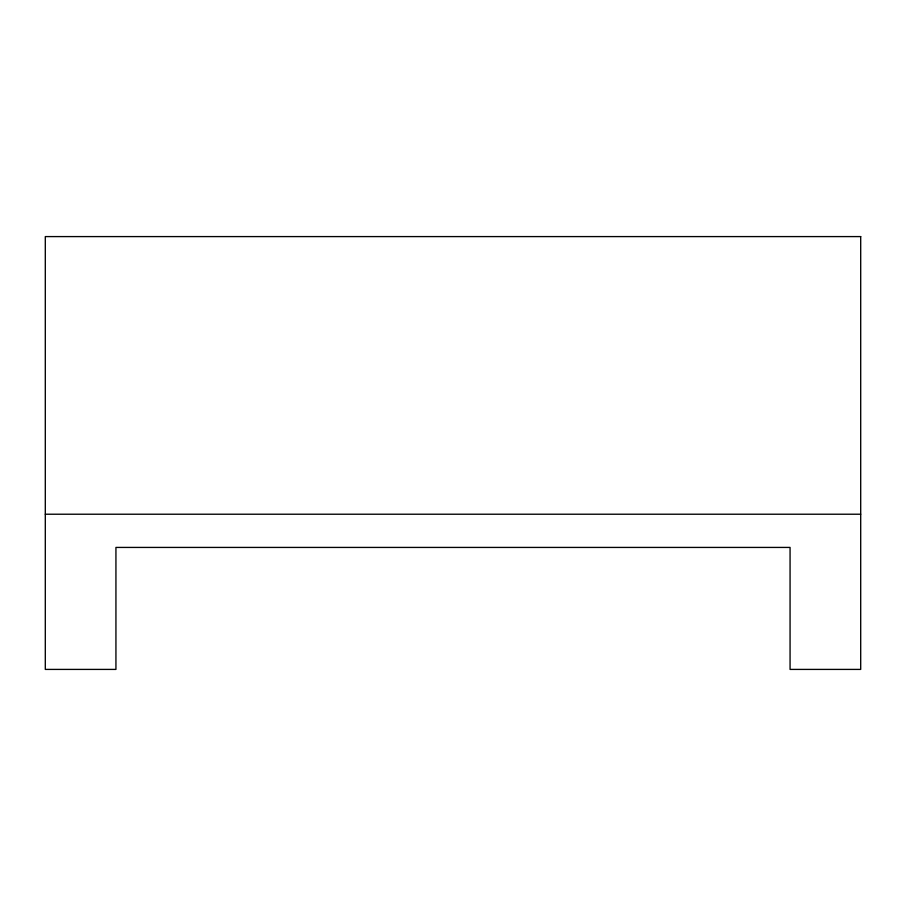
<?xml version="1.0" encoding="UTF-8"?>
<svg xmlns="http://www.w3.org/2000/svg" width="906" height="906" viewBox="0 0 906 906"><rect width="100%" height="100%" fill="white"/><g stroke="black" fill="none" stroke-linecap="round" stroke-linejoin="round"><path stroke-width="1.36" d="M45.3 514.223L860.7 514.223M860.7 236.591L45.3 236.591L45.3 669.409L115.934 669.409L115.934 547.428L790.066 547.428L790.066 669.409L860.7 669.409L860.7 236.591"/></g></svg>
